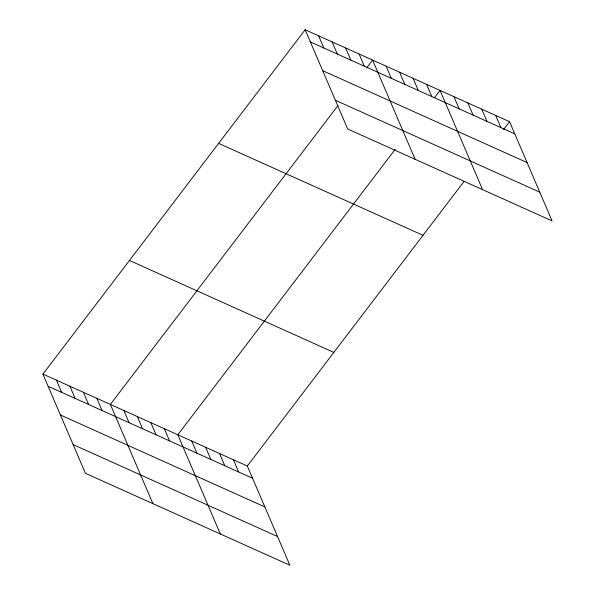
<?xml version="1.0" encoding="UTF-8"?>
<svg xmlns="http://www.w3.org/2000/svg" width="595" height="595" viewBox="0 0 595 595"><rect width="100%" height="100%" fill="white"/><g stroke="black" fill="none" stroke-linecap="round" stroke-linejoin="round"><path stroke-width="0.89" d="M42.922 374.099L247.327 466.034L289.854 565.25L85.442 473.315L42.922 374.099L305.146 29.75L509.558 121.685L552.078 220.901L347.673 128.966L305.146 29.75M337.99 105.546L110.373 404.436L152.9 503.653M366.654 67.904L372.604 60.088L415.124 159.304M395.169 149.375L177.831 434.774L220.351 533.99M434.647 97.528L440.055 90.425L482.582 189.649M247.327 466.034L464.122 181.341M503.608 129.502L509.558 121.685M310.367 41.933L514.779 133.868M322.676 70.656L527.088 162.591M335.364 100.25L539.769 192.185M218.61 143.388L423.023 235.322M129.457 260.461L333.862 352.396M48.143 386.281L252.548 478.216M60.452 414.998L264.864 506.94M73.133 444.591L277.545 536.526M495.657 115.437L500.878 127.62M481.757 109.183L486.978 121.365M467.856 102.935L473.077 115.118M453.955 96.68L459.176 108.863M426.563 84.364L431.791 96.546M413.071 78.295L418.3 90.477M399.587 72.226L404.808 84.408M386.096 66.157L391.317 78.339M359.112 54.019L364.333 66.209M345.621 47.957L350.842 60.14M332.129 41.888L337.35 54.071M318.637 35.819L323.858 48.002M233.426 459.779L238.655 471.961M219.533 453.531L224.754 465.714M205.632 447.276L210.853 459.459M191.731 441.029L196.952 453.212M164.339 428.705L169.56 440.888M150.847 422.636L156.069 434.819M137.356 416.567L142.577 428.757M123.864 410.505L129.085 422.688M96.881 398.367L102.102 410.55M83.389 392.298L88.61 404.481M69.898 386.229L75.126 398.412M56.406 380.16L61.635 392.35"/></g></svg>
